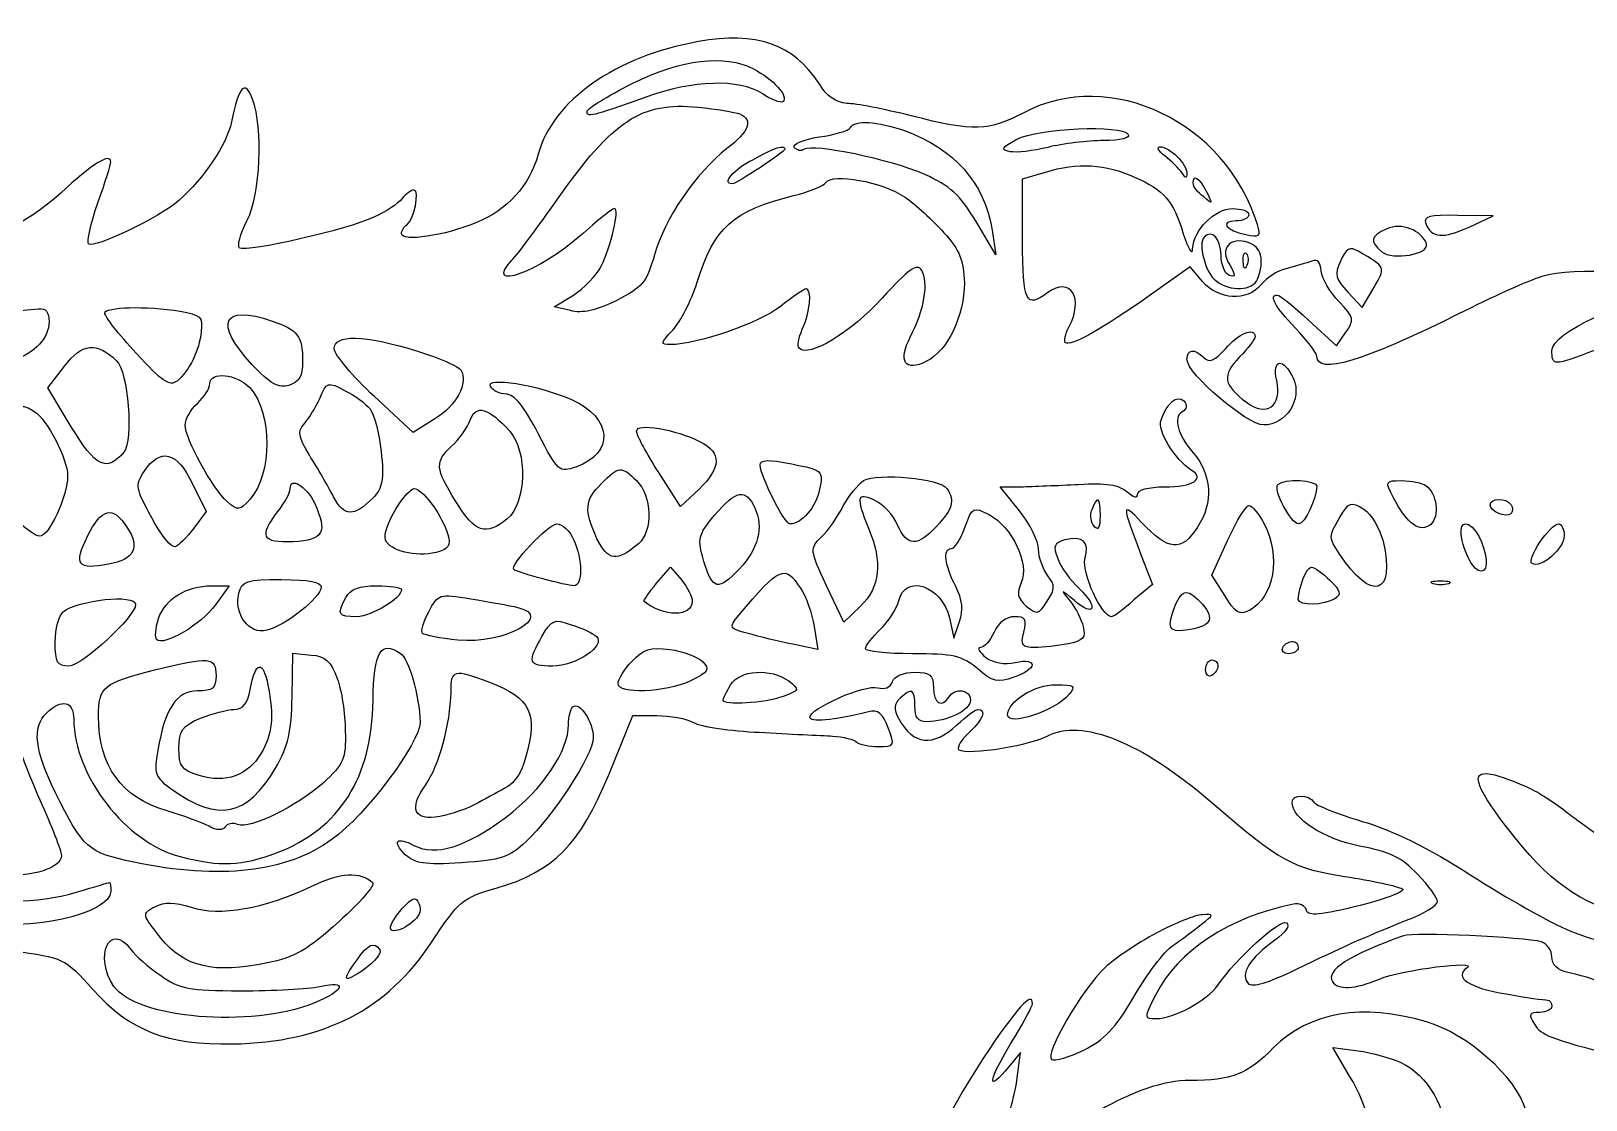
# Model space of a CAD drawing. Extents: x 5 to 315, y 92 to 398.
# Drawn here: x 139.7 to 210.7, y 349.3 to 398.1 of the extents above; entities that cross this region are included whole.
import ezdxf

# ---------------------------------------------------------------- set-up
doc = ezdxf.new("R2010")
doc.units = 0
doc.layers.get('0').update_dxf_attribs({"linetype": 'CONTINUOUS'})

msp = doc.modelspace()

# ---------------------------------------------------------------- linework, layer by layer
at = {"color": 1}
for points in [[(170.18, 397.580556), (170.18, 397.580556)], [(184.968444, 388.521222), (184.968444, 391.315222), (186.012667, 391.625667)], [(193.181111, 386.630333), (192.616667, 387.307667), (190.754, 385.981222)], [(198.035333, 384.852333), (199.305333, 383.695222), (199.728667, 384.316111)], [(166.087778, 364.109), (167.188444, 366.818333), (168.289111, 366.818333)]]:
    msp.add_lwpolyline(points, dxfattribs=at)
at = {"color": 7}
for points in [[(172.691778, 396.338778), (172.691778, 396.338778)], [(172.070889, 394.278556), (172.070889, 394.278556)], [(179.578, 393.516556), (179.578, 393.516556)], [(189.794444, 393.347222), (189.794444, 393.347222)], [(174.131111, 392.669889), (174.131111, 392.669889)], [(192.024, 392.331222), (192.024, 392.331222)], [(179.578, 390.496778), (179.578, 390.496778)], [(193.350444, 390.750778), (193.350444, 390.750778)], [(205.344889, 389.113889), (206.445556, 389.621889), (204.836889, 389.650111)], [(183.585556, 388.972778), (183.754889, 387.843889), (182.851778, 389.367889)], [(201.591333, 389.029222), (201.591333, 389.029222)], [(203.369333, 389.283222), (203.369333, 389.283222)], [(193.265778, 388.662333), (193.265778, 388.662333)], [(199.474667, 387.561667), (199.474667, 387.561667)], [(195.213111, 387.364111), (195.213111, 387.364111)], [(164.338, 385.303889), (163.604222, 385.473222), (164.479111, 386.009444)], [(199.813333, 386.150556), (200.462444, 385.445), (200.998667, 386.348111)], [(146.529778, 385.275667), (146.529778, 385.275667)], [(140.546667, 384.795889), (140.546667, 384.795889)], [(150.734889, 384.824111), (150.734889, 384.824111)], [(195.58, 384.118556), (195.58, 384.118556)], [(157.310667, 383.469444), (157.310667, 383.469444)], [(141.562667, 379.998111), (140.490222, 381.776111), (141.252222, 382.763889)], [(143.622889, 383.017889), (143.622889, 383.017889)], [(149.718889, 381.776111), (149.718889, 381.776111)], [(158.157333, 380.365), (157.169556, 379.744111), (155.391556, 381.381)], [(164.394444, 381.239889), (164.394444, 381.239889)], [(139.869333, 380.703667), (139.869333, 380.703667)], [(155.194, 380.816556), (155.194, 380.816556)], [(192.249778, 380.675444), (192.249778, 380.675444)], [(161.572222, 379.800556), (161.572222, 379.800556)], [(170.264667, 379.320778), (170.264667, 379.320778)], [(167.357778, 377.542778), (167.357778, 377.542778)], [(170.208222, 377.147667), (169.361556, 376.357444), (168.373778, 377.909667)], [(147.094222, 377.401667), (147.715111, 376.131667), (147.150667, 375.369667)], [(147.094222, 377.401667), (147.094222, 377.401667)], [(175.711556, 377.147667), (175.711556, 377.147667)], [(181.525333, 377.175889), (181.525333, 377.175889)], [(184.827333, 376.159889), (183.952444, 377.260556), (184.912, 377.260556)], [(198.402222, 377.288778), (198.402222, 377.288778)], [(203.369333, 377.317), (203.369333, 377.317)], [(152.654, 376.526778), (152.654, 376.526778)], [(158.072667, 376.385667), (158.072667, 376.385667)], [(172.748222, 376.301), (172.748222, 376.301)], [(188.129333, 376.216333), (188.129333, 376.216333)], [(207.264, 376.442111), (207.264, 376.442111)], [(144.102667, 375.426111), (144.102667, 375.426111)], [(196.003333, 375.567222), (196.003333, 375.567222)], [(164.479111, 374.861667), (164.479111, 374.861667)], [(194.197111, 372.293444), (193.604444, 373.224778), (194.338222, 374.833444)], [(201.422, 374.777), (201.422, 374.777)], [(205.655333, 375.228556), (205.655333, 375.228556)], [(209.691111, 375.031), (209.691111, 375.031)], [(190.387111, 374.127889), (190.895111, 372.801444), (190.048444, 372.095889)], [(168.260889, 372.857889), (168.91, 373.591667), (169.418, 372.999)], [(147.969111, 372.745), (148.759333, 372.745), (148.138444, 371.870111), (148.138444, 371.870111)], [(152.964444, 372.688556), (152.964444, 372.688556)], [(156.633333, 372.575667), (156.633333, 372.575667)], [(174.836667, 372.632111), (174.836667, 372.632111)], [(177.574222, 371.813667), (176.812222, 371.079889), (176.022, 372.745)], [(198.994889, 372.999), (198.994889, 372.999)], [(204.413556, 372.829667), (204.413556, 372.829667)], [(144.497778, 371.898333), (144.497778, 371.898333)], [(169.897778, 372.039444), (169.897778, 372.039444)], [(193.181111, 371.898333), (193.181111, 371.898333)], [(161.939111, 371.757222), (161.939111, 371.757222)], [(181.638222, 371.277444), (181.835778, 370.346111), (182.089778, 371.108111)], [(165.523333, 370.430778), (165.523333, 370.430778)], [(175.457556, 370.882333), (175.626889, 369.838111), (174.695556, 370.035667)], [(151.638, 367.665), (151.666222, 369.668778), (152.512889, 369.584111)], [(156.576889, 369.668778), (156.576889, 369.668778)], [(197.555556, 369.922778), (197.555556, 369.922778)], [(170.377556, 369.273667), (170.377556, 369.273667)], [(193.886667, 369.104333), (193.886667, 369.104333)], [(153.698222, 368.511667), (153.698222, 368.511667)], [(160.640889, 368.342333), (160.640889, 368.342333)], [(174.300444, 368.398778), (174.300444, 368.398778)], [(150.537333, 368.201222), (150.537333, 368.201222)], [(187.085111, 367.777889), (187.085111, 367.777889)], [(165.382222, 365.802333), (165.382222, 365.802333)], [(208.138889, 363.488111), (208.138889, 363.488111)], [(155.306889, 359.198333), (155.306889, 359.198333)], [(157.48, 357.928333), (157.48, 357.928333)], [(191.064444, 356.884111), (191.064444, 356.884111)], [(202.353333, 356.771222), (202.353333, 356.771222)], [(144.272, 356.150333), (144.272, 356.150333)], [(155.645556, 356.122111), (155.645556, 356.122111)], [(184.714444, 350.167222), (184.883778, 351.437222), (184.178222, 350.590556)], [(199.898, 350.364778), (199.136, 351.663), (200.293111, 351.521889)], [(183.162222, 351.155), (183.162222, 351.155)], [(202.240444, 350.985667), (202.240444, 350.985667)]]:
    msp.add_lwpolyline(points, dxfattribs=at)
at = {"color": 1}
for points in [[(175.683333, 395.661444), (174.526222, 397.467667), (172.804667, 398.060333), (170.18, 397.580556)], [(170.18, 397.580556), (166.398222, 396.903222), (163.547778, 394.899444), (162.870444, 392.444111)], [(195.692889, 389.226778), (194.253556, 393.911667), (188.976, 396.423444), (185.024889, 394.335)], [(149.831778, 394.955889), (149.493111, 395.859), (149.210889, 395.576778), (148.872222, 393.911667)], [(176.953333, 394.758333), (176.473556, 394.786556), (176.050222, 395.068778), (175.683333, 395.661444)], [(149.577778, 389.396111), (150.198667, 390.637889), (150.339778, 393.601222), (149.831778, 394.955889)], [(179.888444, 394.193889), (178.646667, 394.504333), (177.348444, 394.758333), (176.953333, 394.758333)], [(148.872222, 393.911667), (148.646444, 392.867444), (147.630444, 391.371667), (146.473333, 390.327444)], [(185.024889, 394.335), (183.416222, 393.488333), (182.767111, 393.460111), (179.888444, 394.193889)], [(143.368889, 392.077222), (143.368889, 392.528778), (142.522222, 392.020778), (141.082889, 390.666111)], [(162.870444, 392.444111), (162.447111, 390.976556), (161.487556, 389.904111), (160.02, 389.311444)], [(142.776222, 390.214556), (143.114889, 391.174111), (143.368889, 391.992556), (143.368889, 392.077222)], [(186.012667, 391.625667), (187.480222, 392.077222), (188.778444, 391.992556), (190.076667, 391.399889)], [(190.076667, 391.399889), (191.459556, 390.779), (191.826444, 390.355667), (192.306222, 388.803444)], [(141.082889, 390.666111), (139.530667, 389.255), (137.385778, 388.210778), (136.934222, 388.662333)], [(146.473333, 390.327444), (145.598444, 389.565444), (142.578667, 388.097889), (142.352889, 388.351889)], [(156.661556, 390.412111), (156.464, 390.186333), (155.899556, 389.791222), (155.363333, 389.565444)], [(157.197778, 390.807222), (157.084889, 390.807222), (156.830889, 390.637889), (156.661556, 390.412111)], [(156.887333, 389.226778), (157.197778, 389.424333), (157.48, 390.807222), (157.197778, 390.807222)], [(142.352889, 388.351889), (142.268222, 388.436556), (142.437556, 389.283222), (142.776222, 390.214556)], [(155.363333, 389.565444), (154.206222, 389.001), (149.577778, 387.956778), (149.239111, 388.154333)], [(192.729556, 388.126111), (192.786, 389.001), (193.745556, 389.960556), (194.564, 389.960556)], [(194.564, 389.960556), (194.959111, 389.960556), (195.297778, 389.847667), (195.297778, 389.678333)], [(195.297778, 389.678333), (195.297778, 389.537222), (195.043778, 389.396111), (194.705111, 389.396111)], [(149.239111, 388.154333), (149.126222, 388.239), (149.267333, 388.803444), (149.577778, 389.396111)], [(160.02, 389.311444), (158.637111, 388.718778), (156.633333, 388.436556), (156.633333, 388.803444)], [(156.633333, 388.803444), (156.633333, 388.944556), (156.746222, 389.142111), (156.887333, 389.226778)], [(194.705111, 389.396111), (193.943111, 389.396111), (194.253556, 388.944556), (195.156667, 388.775222)], [(195.156667, 388.775222), (195.777556, 388.634111), (195.862222, 388.690556), (195.692889, 389.226778)], [(186.125556, 386.122333), (185.109556, 385.388556), (184.996667, 385.642556), (184.968444, 388.521222)], [(192.306222, 388.803444), (192.532, 388.097889), (192.729556, 387.815667), (192.729556, 388.126111)], [(198.176444, 387.561667), (197.950667, 387.477), (197.442667, 387.335889), (197.047556, 387.223)], [(198.599778, 387.110111), (198.571556, 387.505222), (198.430444, 387.674556), (198.176444, 387.561667)], [(187.085111, 384.541889), (187.790667, 385.868333), (187.169778, 386.884333), (186.125556, 386.122333)], [(197.047556, 387.223), (196.624222, 387.138333), (196.088, 386.799667), (195.862222, 386.489222)], [(199.418222, 385.699), (198.994889, 386.150556), (198.628, 386.771444), (198.599778, 387.110111)], [(208.675111, 386.856111), (208.082444, 386.686778), (206.332667, 385.896556), (204.836889, 385.134556)], [(215.222667, 386.489222), (214.122, 387.081889), (210.114444, 387.307667), (208.675111, 386.856111)], [(190.754, 385.981222), (188.637333, 384.485444), (187.141556, 383.638778), (186.915778, 383.836333)], [(195.862222, 386.489222), (195.213111, 385.699), (193.914889, 385.783667), (193.181111, 386.630333)], [(197.414444, 384.513667), (196.483111, 385.501444), (196.200889, 386.009444), (196.596, 386.009444)], [(196.596, 386.009444), (196.708889, 386.009444), (197.358, 385.501444), (198.035333, 384.852333)], [(199.728667, 384.316111), (200.123778, 384.880556), (200.095556, 384.993444), (199.418222, 385.699)], [(209.126667, 383.497667), (209.126667, 384.287889), (212.428667, 385.811889), (214.347778, 385.896556)], [(204.836889, 385.134556), (200.518889, 382.989667), (198.402222, 382.340556), (198.402222, 383.215444)], [(186.915778, 383.836333), (186.859333, 383.921), (186.915778, 384.231444), (187.085111, 384.541889)], [(198.402222, 383.215444), (198.402222, 383.356556), (197.950667, 383.949222), (197.414444, 384.513667)], [(211.102222, 383.497667), (209.183111, 382.763889), (209.126667, 382.763889), (209.126667, 383.497667)], [(175.26, 366.733667), (175.26, 367.157), (177.8, 368.257667), (178.364444, 368.088333)], [(178.364444, 368.088333), (178.674889, 368.003667), (178.928889, 368.088333), (179.041778, 368.370556)], [(179.041778, 368.370556), (179.126444, 368.624556), (179.549778, 368.793889), (180.057778, 368.793889)], [(180.057778, 368.793889), (180.763333, 368.793889), (180.904444, 368.681), (180.904444, 368.088333)], [(179.380444, 367.608556), (179.098222, 367.326333), (179.07, 367.128778), (179.324, 366.677222)], [(180.057778, 367.241667), (180.057778, 368.031889), (179.916667, 368.116556), (179.380444, 367.608556)], [(180.904444, 368.088333), (180.904444, 367.382778), (181.299556, 367.157), (181.61, 367.665)], [(181.61, 367.665), (181.892222, 368.116556), (182.597778, 368.003667), (182.597778, 367.523889)], [(168.289111, 366.818333), (168.881778, 366.818333), (169.643778, 366.677222), (169.954222, 366.507889)], [(177.941111, 366.987667), (176.304222, 366.592556), (175.26, 366.507889), (175.26, 366.733667)], [(178.844222, 366.253889), (178.590222, 366.931222), (178.364444, 367.100556), (177.941111, 366.987667)], [(180.594, 366.536111), (180.198889, 366.536111), (180.057778, 366.733667), (180.057778, 367.241667)], [(182.597778, 367.523889), (182.597778, 367.072333), (181.525333, 366.536111), (180.594, 366.536111)], [(181.976889, 366.395), (182.400222, 366.790111), (182.823556, 367.100556), (182.936444, 367.100556)], [(182.936444, 367.100556), (183.331556, 367.100556), (183.162222, 366.620778), (182.597778, 366.112778)], [(169.954222, 366.507889), (170.292889, 366.310333), (171.647556, 366.112778), (172.974, 366.056333)], [(178.392667, 365.407222), (179.126444, 365.407222), (179.154667, 365.435444), (178.844222, 366.253889)], [(179.324, 366.677222), (180.001333, 365.463667), (180.876222, 365.379), (181.976889, 366.395)], [(182.597778, 366.112778), (182.287333, 365.830556), (182.033333, 365.491889), (182.033333, 365.322556)], [(186.097333, 365.887), (187.677778, 366.705444), (190.358889, 365.633), (193.519778, 362.923667)], [(172.974, 366.056333), (174.300444, 365.971667), (175.796222, 365.915222), (176.304222, 365.887)], [(176.304222, 365.887), (176.784, 365.858778), (177.292, 365.717667), (177.404889, 365.604778)], [(177.404889, 365.604778), (177.517778, 365.491889), (177.969333, 365.407222), (178.392667, 365.407222)], [(182.033333, 365.322556), (182.033333, 364.955667), (185.081333, 365.379), (186.097333, 365.887)], [(160.951333, 358.944333), (163.576, 359.706333), (164.761333, 360.919889), (166.087778, 364.109)], [(193.519778, 362.923667), (196.85, 360.073222), (197.245111, 359.875667), (199.672222, 359.480556)], [(197.273333, 362.867222), (197.273333, 363.234111), (198.035333, 363.234111), (198.261111, 362.867222)], [(200.349556, 360.863444), (198.684444, 361.202111), (197.273333, 362.105222), (197.273333, 362.867222)], [(198.261111, 362.867222), (198.345778, 362.726111), (199.333556, 362.331), (200.462444, 361.992333)], [(200.462444, 361.992333), (201.788889, 361.625444), (203.538667, 360.750556), (205.429556, 359.537)], [(203.002444, 359.565222), (202.296889, 360.327222), (201.732444, 360.609444), (200.349556, 360.863444)], [(199.672222, 359.480556), (200.914, 359.283), (202.099333, 359.029), (202.296889, 358.916111)], [(203.905556, 358.323444), (203.905556, 358.492778), (203.510444, 359.057222), (203.002444, 359.565222)], [(205.429556, 359.537), (207.066444, 358.492778), (209.098444, 357.335667), (209.945111, 356.997)], [(158.016222, 356.489), (159.229778, 358.351667), (159.399111, 358.492778), (160.951333, 358.944333)], [(202.296889, 358.916111), (202.494444, 358.831444), (201.647778, 358.464556), (200.377778, 358.154111)], [(202.494444, 357.476778), (203.284667, 357.787222), (203.905556, 358.154111), (203.905556, 358.323444)], [(197.329778, 358.210556), (194.394667, 357.617889), (192.080444, 356.093889), (191.036222, 354.061889)], [(197.922444, 357.928333), (197.866, 358.154111), (197.583778, 358.267), (197.329778, 358.210556)], [(200.377778, 358.154111), (198.543333, 357.702556), (198.035333, 357.646111), (197.922444, 357.928333)], [(193.886667, 354.513444), (194.705111, 355.727), (196.708889, 357.533222), (197.019333, 357.363889)], [(197.019333, 357.363889), (197.188667, 357.222778), (196.991111, 356.940556), (196.483111, 356.573667)], [(197.470889, 355.247222), (199.587556, 356.263222), (200.377778, 356.630111), (202.494444, 357.476778)], [(209.945111, 356.997), (211.807778, 356.206778), (214.742889, 355.896333), (216.295111, 356.319667)], [(148.928667, 351.832333), (153.105556, 351.917), (155.956, 353.384556), (158.016222, 356.489)], [(196.483111, 356.573667), (195.354222, 355.755222), (194.874444, 354.993222), (195.269556, 354.598111)], [(138.853333, 356.093889), (141.252222, 355.755222), (141.252222, 355.755222), (142.550444, 354.315889)], [(195.269556, 354.598111), (195.467111, 354.400556), (196.144444, 354.598111), (197.470889, 355.247222)], [(142.550444, 354.315889), (144.243778, 352.425), (145.937111, 351.775889), (148.928667, 351.832333)], [(191.036222, 354.061889), (190.5, 352.989444), (190.5, 352.989444), (191.064444, 352.989444)], [(191.064444, 352.989444), (191.882889, 352.989444), (193.378667, 353.807889), (193.886667, 354.513444)], [(203.397556, 352.848333), (200.490667, 353.695), (198.063556, 353.299889), (196.426667, 351.663)], [(207.941333, 348.812556), (207.489778, 350.336556), (205.288444, 352.283889), (203.397556, 352.848333)], [(196.426667, 351.663), (195.213111, 350.421222), (194.535778, 350.167222), (192.616667, 350.167222)], [(192.616667, 350.167222), (190.217778, 350.167222), (186.661778, 348.078778), (184.488667, 345.369444)]]:
    msp.add_open_spline(points, degree=3, dxfattribs=at)
at = {"color": 7}
for points in [[(167.160222, 395.661444), (169.418, 396.790333), (171.365333, 397.016111), (172.691778, 396.338778)], [(172.691778, 396.338778), (173.594889, 395.859), (174.300444, 395.097), (174.046444, 394.843)], [(165.1, 394.391444), (165.1, 394.532556), (166.031333, 395.097), (167.160222, 395.661444)], [(173.086889, 395.209889), (172.042667, 395.887222), (169.926, 395.830778), (167.781111, 395.040556)], [(174.046444, 394.843), (173.933556, 394.758333), (173.510222, 394.927667), (173.086889, 395.209889)], [(163.745333, 390.383889), (166.285333, 393.996333), (167.583556, 394.843), (170.151778, 394.589)], [(167.781111, 395.040556), (165.212889, 394.137444), (165.1, 394.109222), (165.1, 394.391444)], [(170.151778, 394.589), (170.998444, 394.504333), (171.845111, 394.363222), (172.070889, 394.278556)], [(172.070889, 394.278556), (172.691778, 394.024556), (172.494222, 393.460111), (171.478222, 392.698111)], [(177.122667, 393.657667), (177.320222, 394.024556), (178.336222, 393.939889), (179.578, 393.516556)], [(184.714444, 393.121444), (185.674, 393.629444), (189.512222, 393.798778), (189.794444, 393.347222)], [(174.554444, 392.754556), (174.469778, 392.895667), (174.977778, 393.121444), (175.683333, 393.234333)], [(175.683333, 393.234333), (176.388889, 393.319), (177.038, 393.516556), (177.122667, 393.657667)], [(179.578, 393.516556), (181.864, 392.698111), (183.218667, 391.145889), (183.585556, 388.972778)], [(184.404, 392.557), (183.952444, 392.641667), (184.008889, 392.754556), (184.714444, 393.121444)], [(189.794444, 393.347222), (189.907333, 393.177889), (189.455778, 393.065), (188.665556, 393.065)], [(171.478222, 392.698111), (170.095333, 391.625667), (168.599556, 389.452556), (168.176222, 387.843889)], [(174.131111, 392.669889), (174.131111, 392.557), (171.929778, 391.089444), (171.732222, 391.089444)], [(172.663556, 392.190111), (173.679556, 392.754556), (174.131111, 392.895667), (174.131111, 392.669889)], [(175.006, 392.669889), (174.864889, 392.557), (174.667333, 392.613444), (174.554444, 392.754556)], [(180.509333, 391.512778), (178.900667, 392.218333), (175.457556, 392.923889), (175.006, 392.669889)], [(186.125556, 392.754556), (185.476444, 392.585222), (184.686222, 392.500556), (184.404, 392.557)], [(188.665556, 393.065), (187.96, 393.065), (186.802889, 392.923889), (186.125556, 392.754556)], [(191.459556, 392.359444), (191.177333, 392.585222), (191.064444, 392.782778), (191.262, 392.782778)], [(191.262, 392.782778), (191.431333, 392.782778), (191.798222, 392.585222), (192.024, 392.331222)], [(192.249778, 391.597444), (192.108667, 391.766778), (191.77, 392.133667), (191.459556, 392.359444)], [(171.732222, 391.089444), (171.224222, 391.089444), (171.760444, 391.738556), (172.663556, 392.190111)], [(192.024, 392.331222), (192.278, 392.105444), (192.475556, 391.738556), (192.475556, 391.569222)], [(174.526222, 390.553222), (175.231778, 390.722556), (175.909111, 391.004778), (175.993778, 391.145889)], [(175.993778, 391.145889), (176.276, 391.597444), (178.590222, 391.174111), (179.578, 390.496778)], [(182.851778, 389.367889), (182.118, 390.581444), (181.666444, 391.004778), (180.509333, 391.512778)], [(192.475556, 391.569222), (192.475556, 391.315222), (192.390889, 391.343444), (192.249778, 391.597444)], [(192.757778, 391.117667), (192.757778, 391.541), (193.011778, 391.399889), (193.350444, 390.750778)], [(193.237556, 390.496778), (192.955333, 390.694333), (192.757778, 390.976556), (192.757778, 391.117667)], [(161.656889, 387.589889), (161.939111, 387.872111), (162.870444, 389.142111), (163.745333, 390.383889)], [(170.123556, 386.602111), (170.913778, 389.113889), (171.732222, 389.847667), (174.526222, 390.553222)], [(179.578, 390.496778), (180.086, 390.158111), (180.876222, 389.424333), (181.384222, 388.859889)], [(193.350444, 390.750778), (193.660889, 390.158111), (193.660889, 390.129889), (193.237556, 390.496778)], [(166.341778, 389.960556), (166.257111, 389.960556), (165.551556, 389.396111), (164.789556, 388.718778)], [(165.749111, 387.335889), (166.200667, 388.239), (166.595778, 389.960556), (166.341778, 389.960556)], [(204.836889, 389.650111), (203.538667, 389.678333), (203.256444, 389.593667), (203.369333, 389.283222)], [(181.384222, 388.859889), (182.118, 388.041444), (182.287333, 387.589889), (182.315556, 386.573889)], [(194.027778, 387.843889), (193.999556, 388.605889), (193.632667, 389.029222), (193.265778, 388.662333)], [(201.591333, 389.029222), (200.829333, 388.690556), (200.801111, 388.464778), (201.365556, 387.985)], [(203.397556, 388.351889), (203.2, 388.972778), (202.240444, 389.339667), (201.591333, 389.029222)], [(203.369333, 389.283222), (203.623333, 388.605889), (204.159556, 388.577667), (205.344889, 389.113889)], [(164.789556, 388.718778), (162.955111, 387.081889), (160.330444, 386.122333), (161.656889, 387.589889)], [(193.265778, 388.662333), (192.955333, 388.380111), (193.322222, 386.997222), (193.802, 386.658556)], [(195.269556, 388.408333), (194.422889, 388.690556), (193.943111, 388.126111), (194.422889, 387.392333)], [(195.692889, 386.743222), (196.031556, 387.589889), (195.862222, 388.239), (195.269556, 388.408333)], [(200.293111, 388.013222), (199.898, 388.239), (199.756889, 388.154333), (199.474667, 387.561667)], [(201.365556, 387.985), (201.845333, 387.589889), (203.566889, 387.872111), (203.397556, 388.351889)], [(168.176222, 387.843889), (167.809333, 386.573889), (167.64, 386.376333), (166.426444, 385.755444)], [(180.368222, 387.138333), (180.142444, 387.477), (179.803778, 387.223), (178.562, 385.868333)], [(194.394667, 386.912556), (194.197111, 386.997222), (194.027778, 387.420556), (194.027778, 387.843889)], [(194.422889, 387.392333), (194.705111, 386.884333), (194.705111, 386.827889), (194.394667, 386.912556)], [(195.043778, 387.533444), (195.015556, 387.843889), (195.100222, 388.013222), (195.184889, 387.900333)], [(195.213111, 387.364111), (195.128444, 387.138333), (195.043778, 387.223), (195.043778, 387.533444)], [(195.184889, 387.900333), (195.269556, 387.815667), (195.297778, 387.561667), (195.213111, 387.364111)], [(199.474667, 387.561667), (199.192444, 386.940778), (199.248889, 386.743222), (199.813333, 386.150556)], [(200.998667, 386.348111), (201.563111, 387.279444), (201.563111, 387.279444), (200.293111, 388.013222)], [(164.479111, 386.009444), (164.958889, 386.319889), (165.523333, 386.912556), (165.749111, 387.335889)], [(179.860222, 384.118556), (180.481111, 385.303889), (180.706889, 386.602111), (180.368222, 387.138333)], [(193.802, 386.658556), (194.451111, 386.150556), (195.495333, 386.207), (195.692889, 386.743222)], [(169.022889, 384.429), (169.361556, 384.795889), (169.869556, 385.783667), (170.123556, 386.602111)], [(175.090667, 386.291667), (175.006, 386.291667), (174.469778, 385.924778), (173.905333, 385.473222)], [(174.921333, 384.457222), (175.288222, 385.219222), (175.372889, 386.291667), (175.090667, 386.291667)], [(182.315556, 386.573889), (182.315556, 385.078111), (181.553556, 383.469444), (180.594, 382.989667)], [(137.893778, 383.582333), (136.990667, 384.993444), (137.131778, 385.106333), (140.066889, 385.388556)], [(140.066889, 385.388556), (140.405556, 385.416778), (140.546667, 385.247444), (140.546667, 384.795889)], [(143.086667, 385.191), (143.086667, 385.473222), (144.977556, 385.529667), (146.529778, 385.275667)], [(146.529778, 385.275667), (147.461111, 385.106333), (147.574, 385.021667), (147.489333, 384.344333)], [(149.803556, 382.848556), (148.053778, 384.739444), (148.448889, 385.614333), (150.734889, 384.824111)], [(166.426444, 385.755444), (165.523333, 385.303889), (164.874222, 385.162778), (164.338, 385.303889)], [(173.905333, 385.473222), (172.945778, 384.739444), (170.123556, 383.751667), (168.91, 383.751667)], [(178.562, 385.868333), (177.150889, 384.316111), (175.203556, 383.130778), (174.780222, 383.582333)], [(140.546667, 384.795889), (140.546667, 384.062111), (139.897556, 383.356556), (138.966222, 383.074333)], [(144.526, 383.356556), (143.735778, 384.203222), (143.086667, 385.049889), (143.086667, 385.191)], [(150.734889, 384.824111), (151.892, 384.429), (152.117778, 384.146778), (152.117778, 382.989667)], [(194.225333, 383.554111), (194.818, 384.259667), (195.58, 384.570111), (195.58, 384.118556)], [(141.252222, 382.763889), (142.042444, 383.836333), (142.719778, 383.892778), (143.622889, 383.017889)], [(147.489333, 384.344333), (147.404667, 383.469444), (146.953111, 382.566333), (146.388667, 382.086556)], [(153.557111, 383.554111), (153.528889, 384.231444), (154.94, 384.203222), (157.310667, 383.469444)], [(168.91, 383.751667), (168.430222, 383.751667), (168.430222, 383.808111), (169.022889, 384.429)], [(174.780222, 383.582333), (174.667333, 383.667), (174.752, 384.062111), (174.921333, 384.457222)], [(180.594, 382.989667), (179.606222, 382.481667), (179.267556, 382.989667), (179.860222, 384.118556)], [(195.58, 384.118556), (195.58, 384.005667), (195.269556, 383.582333), (194.874444, 383.187222)], [(146.388667, 382.086556), (146.05, 381.832556), (145.711333, 382.058333), (144.526, 383.356556)], [(155.391556, 381.381), (154.403778, 382.312333), (153.585333, 383.271889), (153.557111, 383.554111)], [(157.310667, 383.469444), (158.326667, 383.159), (159.229778, 382.763889), (159.342667, 382.594556)], [(192.475556, 383.074333), (192.475556, 383.554111), (192.814222, 383.582333), (193.237556, 383.159)], [(193.237556, 383.159), (193.491556, 382.905), (193.745556, 383.017889), (194.225333, 383.554111)], [(194.874444, 383.187222), (194.056, 382.340556), (194.140667, 381.889), (195.184889, 381.127)], [(196.567778, 382.114778), (196.342, 383.102556), (196.878222, 383.187222), (197.329778, 382.199444)], [(143.622889, 383.017889), (144.159111, 382.538111), (144.413111, 379.377222), (143.961556, 378.841)], [(147.884444, 381.973667), (147.884444, 382.538111), (149.126222, 382.425222), (149.718889, 381.776111)], [(151.496889, 381.889), (151.017111, 381.747889), (150.650222, 381.945444), (149.803556, 382.848556)], [(152.117778, 382.989667), (152.117778, 382.312333), (151.976667, 382.058333), (151.496889, 381.889)], [(159.342667, 382.594556), (159.681333, 382.001889), (159.145111, 380.957667), (158.157333, 380.365)], [(195.975111, 380.082778), (195.213111, 380.082778), (192.475556, 382.425222), (192.475556, 383.074333)], [(147.32, 381.070556), (147.630444, 381.352778), (147.884444, 381.747889), (147.884444, 381.973667)], [(149.718889, 381.776111), (150.734889, 380.647222), (150.734889, 377.825), (149.718889, 376.696111)], [(152.908, 381.296333), (153.218444, 382.058333), (153.274889, 382.058333), (154.036889, 381.663222)], [(160.697333, 381.832556), (160.415111, 382.312333), (162.870444, 381.917222), (164.394444, 381.239889)], [(161.402889, 381.493889), (161.120667, 381.493889), (160.810222, 381.635), (160.697333, 381.832556)], [(195.184889, 381.127), (196.116222, 380.421444), (196.821778, 380.929444), (196.567778, 382.114778)], [(197.329778, 382.199444), (197.753111, 381.268111), (196.991111, 380.082778), (195.975111, 380.082778)], [(146.755556, 380.082778), (146.755556, 380.336778), (147.009556, 380.788333), (147.32, 381.070556)], [(152.174222, 380.111), (152.371778, 380.336778), (152.710444, 380.873), (152.908, 381.296333)], [(154.036889, 381.663222), (154.488444, 381.437444), (154.996444, 381.070556), (155.194, 380.816556)], [(159.766, 380.308556), (160.048222, 381.042333), (160.584444, 380.873), (161.572222, 379.800556)], [(162.870444, 379.687667), (162.249556, 380.901222), (161.769778, 381.493889), (161.402889, 381.493889)], [(164.394444, 381.239889), (166.257111, 380.421444), (166.37, 378.784556), (164.592, 378.163667)], [(191.290222, 380.308556), (191.572444, 381.098778), (192.024, 381.465667), (192.334444, 381.183444)], [(192.334444, 381.183444), (192.503778, 380.985889), (192.475556, 380.816556), (192.249778, 380.675444)], [(139.361333, 380.929444), (139.474222, 380.929444), (139.7, 380.816556), (139.869333, 380.703667)], [(139.869333, 380.703667), (140.462, 380.336778), (141.393333, 378.530556), (141.393333, 377.768556)], [(155.194, 380.816556), (155.391556, 380.590778), (155.617333, 379.715889), (155.702, 378.869222)], [(158.919333, 379.123222), (159.258, 379.405444), (159.624889, 379.941667), (159.766, 380.308556)], [(192.673111, 378.022556), (191.939333, 378.502333), (191.092667, 379.828778), (191.290222, 380.308556)], [(192.249778, 380.675444), (191.826444, 380.421444), (192.052222, 379.631222), (192.757778, 378.812778)], [(143.961556, 378.841), (143.171333, 377.909667), (142.663333, 378.163667), (141.562667, 379.998111)], [(148.674667, 376.583222), (147.997333, 377.204111), (146.755556, 379.461889), (146.755556, 380.082778)], [(152.428222, 378.699889), (151.920222, 379.546556), (151.892, 379.800556), (152.174222, 380.111)], [(161.572222, 379.800556), (162.390667, 378.869222), (162.334222, 376.526778), (161.459333, 375.793)], [(164.592, 378.163667), (163.83, 377.909667), (163.773556, 377.937889), (162.870444, 379.687667)], [(167.357778, 379.800556), (167.357778, 380.195667), (169.135778, 379.885222), (170.264667, 379.320778)], [(168.373778, 377.909667), (167.809333, 378.784556), (167.357778, 379.631222), (167.357778, 379.800556)], [(144.892889, 377.966111), (145.626667, 379.066778), (146.388667, 378.869222), (147.094222, 377.401667)], [(159.116889, 376.583222), (158.157333, 378.107222), (158.157333, 378.417667), (158.919333, 379.123222)], [(170.264667, 379.320778), (171.252444, 378.812778), (171.224222, 378.135444), (170.208222, 377.147667)], [(153.528889, 376.809), (153.274889, 377.288778), (152.795111, 378.135444), (152.428222, 378.699889)], [(155.702, 378.869222), (155.843111, 377.599222), (155.758444, 377.204111), (155.335111, 376.752556)], [(165.749111, 377.401667), (166.539333, 378.220111), (166.680444, 378.220111), (167.357778, 377.542778)], [(173.002222, 378.248333), (173.002222, 378.502333), (173.369111, 378.530556), (174.441556, 378.304778)], [(174.356889, 375.567222), (174.102889, 375.567222), (173.002222, 377.768556), (173.002222, 378.248333)], [(174.441556, 378.304778), (175.852667, 378.022556), (175.880889, 377.994333), (175.711556, 377.147667)], [(192.757778, 378.812778), (193.604444, 377.853222), (193.689111, 376.526778), (192.955333, 375.426111)], [(141.393333, 377.768556), (141.393333, 376.809), (140.546667, 375.002778), (140.123333, 375.002778)], [(145.231556, 375.849444), (144.497778, 377.204111), (144.469556, 377.317), (144.892889, 377.966111)], [(151.553333, 377.175889), (151.553333, 377.740333), (152.287111, 377.288778), (152.654, 376.526778)], [(167.357778, 377.542778), (168.063333, 376.837222), (168.119778, 375.256778), (167.442444, 374.664111)], [(176.784, 376.385667), (177.038, 376.837222), (177.461333, 377.373444), (177.715333, 377.542778)], [(177.715333, 377.542778), (178.364444, 377.909667), (181.214889, 377.655667), (181.525333, 377.175889)], [(187.536667, 377.373444), (188.778444, 377.458111), (189.371111, 377.345222), (189.738, 377.034778)], [(191.459556, 377.260556), (192.757778, 377.260556), (193.322222, 377.627444), (192.673111, 378.022556)], [(196.624222, 377.373444), (196.906444, 377.655667), (198.402222, 377.571), (198.402222, 377.288778)], [(201.901778, 376.752556), (201.506667, 377.514556), (201.506667, 377.542778), (202.268667, 377.542778)], [(202.268667, 377.542778), (202.720222, 377.542778), (203.2, 377.429889), (203.369333, 377.317)], [(140.123333, 375.002778), (139.7, 375.002778), (138.063111, 376.611444), (137.865556, 377.232333)], [(150.988889, 376.131667), (151.299333, 376.526778), (151.553333, 376.978333), (151.553333, 377.175889)], [(155.335111, 376.752556), (154.460222, 375.877667), (154.008667, 375.877667), (153.528889, 376.809)], [(155.899556, 374.833444), (155.702, 375.313222), (156.887333, 377.317), (157.282444, 377.175889)], [(157.282444, 377.175889), (157.451778, 377.119444), (157.818667, 376.780778), (158.072667, 376.385667)], [(165.551556, 374.889889), (164.958889, 376.188111), (164.987111, 376.667889), (165.749111, 377.401667)], [(170.913778, 375.962333), (171.901556, 377.119444), (172.353111, 377.204111), (172.748222, 376.301)], [(175.711556, 377.147667), (175.542222, 376.329222), (174.893111, 375.567222), (174.356889, 375.567222)], [(178.223333, 376.639667), (177.404889, 377.034778), (177.348444, 376.809), (177.941111, 375.369667)], [(181.525333, 377.175889), (181.892222, 376.611444), (181.779333, 376.244556), (181.045556, 375.454333)], [(184.912, 377.260556), (185.42, 377.288778), (186.605333, 377.317), (187.536667, 377.373444)], [(188.524444, 375.934111), (188.524444, 376.809), (188.383333, 376.893667), (188.129333, 376.216333)], [(189.738, 377.034778), (190.048444, 376.780778), (190.217778, 376.724333), (190.217778, 376.921889)], [(190.217778, 376.921889), (190.217778, 377.119444), (190.697556, 377.260556), (191.459556, 377.260556)], [(197.583778, 375.567222), (197.216889, 375.567222), (196.398444, 377.119444), (196.624222, 377.373444)], [(198.402222, 377.288778), (198.402222, 376.724333), (197.837778, 375.567222), (197.583778, 375.567222)], [(203.595111, 375.539), (203.115333, 375.143889), (202.522667, 375.567222), (201.901778, 376.752556)], [(203.369333, 377.317), (203.877333, 376.978333), (204.018444, 375.905889), (203.595111, 375.539)], [(206.304444, 376.442111), (206.304444, 376.752556), (207.066444, 376.780778), (207.264, 376.442111)], [(142.296444, 375.002778), (142.945556, 376.301), (143.453556, 376.413889), (144.102667, 375.426111)], [(149.718889, 376.696111), (149.239111, 376.159889), (149.182667, 376.159889), (148.674667, 376.583222)], [(151.694444, 374.748778), (150.255111, 374.692333), (150.114, 375.002778), (150.988889, 376.131667)], [(152.654, 376.526778), (153.274889, 375.172111), (153.077333, 374.833444), (151.694444, 374.748778)], [(158.072667, 376.385667), (158.354889, 376.018778), (158.637111, 375.426111), (158.75, 375.087444)], [(161.459333, 375.793), (160.471556, 375.002778), (159.963556, 375.172111), (159.116889, 376.583222)], [(172.748222, 376.301), (173.171556, 375.397889), (172.917556, 374.438333), (172.042667, 373.507)], [(175.796222, 374.974556), (176.106667, 375.285), (176.558222, 375.905889), (176.784, 376.385667)], [(179.267556, 375.510778), (179.07, 375.962333), (178.618444, 376.470333), (178.223333, 376.639667)], [(182.343778, 375.397889), (182.682444, 376.357444), (182.710667, 376.357444), (183.444444, 375.990556)], [(185.702222, 374.410111), (185.702222, 374.777), (185.307111, 375.567222), (184.827333, 376.159889)], [(188.129333, 376.216333), (188.016444, 375.962333), (188.072889, 375.623667), (188.242222, 375.454333)], [(190.387111, 375.651889), (189.484, 376.611444), (189.484, 376.498556), (190.387111, 374.127889)], [(194.338222, 374.833444), (194.733333, 375.708333), (195.184889, 376.413889), (195.297778, 376.413889)], [(195.297778, 376.413889), (195.438889, 376.413889), (195.749333, 376.047), (196.003333, 375.567222)], [(199.418222, 375.821222), (199.869778, 376.583222), (199.954444, 376.611444), (200.547111, 376.244556)], [(200.547111, 376.244556), (200.885778, 376.018778), (201.280889, 375.341444), (201.422, 374.777)], [(207.264, 376.047), (207.038222, 375.821222), (206.304444, 376.131667), (206.304444, 376.442111)], [(207.264, 376.442111), (207.348667, 376.329222), (207.348667, 376.131667), (207.264, 376.047)], [(144.102667, 375.426111), (144.723556, 374.494778), (144.441333, 373.930333), (143.256, 373.732778)], [(146.304, 374.523), (146.134667, 374.466556), (145.654889, 375.059222), (145.231556, 375.849444)], [(147.150667, 375.369667), (146.840222, 374.946333), (146.445111, 374.579444), (146.304, 374.523)], [(161.769778, 373.478778), (161.515778, 373.648111), (163.322, 375.567222), (163.717111, 375.567222)], [(163.717111, 375.567222), (163.971111, 375.567222), (164.309778, 375.256778), (164.479111, 374.861667)], [(170.434, 373.845667), (170.123556, 374.918111), (170.151778, 375.031), (170.913778, 375.962333)], [(177.941111, 375.369667), (178.590222, 373.817444), (178.477333, 372.688556), (177.574222, 371.813667)], [(181.045556, 375.454333), (180.170667, 374.523), (179.719111, 374.523), (179.267556, 375.510778)], [(181.722889, 374.438333), (181.864, 374.438333), (182.146222, 374.861667), (182.343778, 375.397889)], [(183.444444, 375.990556), (184.488667, 375.454333), (185.307111, 373.732778), (184.912, 372.886111)], [(188.242222, 375.454333), (188.439778, 375.256778), (188.524444, 375.397889), (188.524444, 375.934111)], [(192.955333, 375.426111), (192.221556, 374.269), (191.628889, 374.325444), (190.387111, 375.651889)], [(196.003333, 375.567222), (196.765333, 374.071444), (196.454889, 372.237), (195.326, 371.616111)], [(199.418222, 374.212556), (198.938444, 374.946333), (198.938444, 375.002778), (199.418222, 375.821222)], [(205.034444, 374.805222), (204.836889, 375.595444), (205.175556, 375.849444), (205.655333, 375.228556)], [(208.223556, 373.761), (207.941333, 373.930333), (209.042, 375.567222), (209.437111, 375.567222)], [(209.437111, 375.567222), (209.578222, 375.567222), (209.691111, 375.313222), (209.691111, 375.031)], [(143.256, 373.732778), (141.844889, 373.450556), (141.675556, 373.704556), (142.296444, 375.002778)], [(158.213778, 374.269), (157.282444, 374.043222), (156.097111, 374.325444), (155.899556, 374.833444)], [(158.75, 375.087444), (158.891111, 374.579444), (158.778222, 374.410111), (158.213778, 374.269)], [(164.479111, 374.861667), (164.902444, 373.930333), (164.902444, 372.745), (164.507333, 372.745)], [(167.442444, 374.664111), (166.454667, 373.817444), (166.059556, 373.873889), (165.551556, 374.889889)], [(176.022, 372.745), (175.26, 374.410111), (175.26, 374.438333), (175.796222, 374.974556)], [(186.887556, 374.833444), (186.407778, 374.692333), (186.351333, 374.551222), (186.577111, 373.986778)], [(187.818889, 373.958556), (188.044667, 374.777), (187.734222, 375.031), (186.887556, 374.833444)], [(201.422, 374.777), (202.014667, 372.293444), (200.885778, 371.983), (199.418222, 374.212556)], [(206.022222, 373.450556), (205.711778, 373.253), (205.260222, 373.873889), (205.034444, 374.805222)], [(205.655333, 375.228556), (206.050444, 374.692333), (206.276222, 373.619889), (206.022222, 373.450556)], [(209.691111, 375.031), (209.691111, 374.438333), (208.618667, 373.507), (208.223556, 373.761)], [(181.920444, 372.716778), (181.412444, 373.676333), (181.327778, 374.438333), (181.722889, 374.438333)], [(186.125556, 373.196556), (185.899778, 373.507), (185.702222, 374.043222), (185.702222, 374.410111)], [(186.577111, 373.986778), (186.718222, 373.591667), (187.169778, 372.970778), (187.564889, 372.603889)], [(189.032444, 371.333889), (188.580889, 371.333889), (187.677778, 373.309444), (187.818889, 373.958556)], [(164.507333, 372.745), (164.168667, 372.745), (161.939111, 373.337667), (161.769778, 373.478778)], [(172.042667, 373.507), (171.083111, 372.491), (170.829111, 372.547444), (170.434, 373.845667)], [(172.042667, 371.418556), (173.877111, 373.619889), (174.131111, 373.732778), (174.836667, 372.632111)], [(179.324, 372.067667), (179.634444, 373.309444), (181.299556, 372.745), (181.638222, 371.277444)], [(197.555556, 372.124111), (197.583778, 372.688556), (197.922444, 373.591667), (198.148222, 373.591667)], [(198.148222, 373.591667), (198.289333, 373.591667), (198.684444, 373.309444), (198.994889, 372.999)], [(145.542, 371.249222), (145.852444, 372.152333), (146.812, 372.745), (147.969111, 372.745)], [(149.210889, 372.406333), (149.352, 372.970778), (149.549556, 373.027222), (151.158222, 373.027222)], [(152.964444, 372.688556), (152.964444, 372.208778), (151.327556, 370.910556), (150.480889, 370.713)], [(151.158222, 373.027222), (152.428222, 373.027222), (152.964444, 372.914333), (152.964444, 372.688556)], [(154.093333, 372.208778), (154.319111, 372.603889), (154.686, 372.745), (155.504444, 372.745)], [(156.633333, 372.575667), (156.633333, 372.152333), (155.278667, 371.362111), (154.601333, 371.333889)], [(155.504444, 372.745), (156.125333, 372.745), (156.633333, 372.660333), (156.633333, 372.575667)], [(167.696444, 372.039444), (167.668222, 372.067667), (167.922222, 372.434556), (168.260889, 372.857889)], [(169.418, 372.999), (169.672, 372.660333), (169.897778, 372.237), (169.897778, 372.039444)], [(174.836667, 372.632111), (175.090667, 372.265222), (175.372889, 371.475), (175.457556, 370.882333)], [(182.089778, 371.108111), (182.287333, 371.644333), (182.230889, 372.095889), (181.920444, 372.716778)], [(184.912, 372.886111), (184.686222, 372.406333), (184.742667, 372.180556), (185.137778, 371.813667)], [(186.097333, 372.039444), (186.464222, 372.603889), (186.464222, 372.745), (186.125556, 373.196556)], [(187.339111, 372.067667), (186.69, 372.603889), (186.69, 372.603889), (187.141556, 372.039444)], [(187.564889, 372.603889), (188.468, 371.757222), (188.242222, 371.277444), (187.339111, 372.067667)], [(191.939333, 371.841889), (192.249778, 372.603889), (192.532, 372.632111), (193.181111, 371.898333)], [(198.994889, 372.999), (199.474667, 372.519222), (199.531111, 372.349889), (199.220667, 372.152333)], [(203.708, 372.829667), (203.510444, 372.914333), (203.651556, 372.970778), (204.046667, 372.970778)], [(204.413556, 372.829667), (204.216, 372.773222), (203.877333, 372.773222), (203.708, 372.829667)], [(204.046667, 372.970778), (204.441778, 372.970778), (204.582889, 372.914333), (204.413556, 372.829667)], [(141.195778, 371.559667), (141.844889, 372.095889), (144.497778, 372.378111), (144.497778, 371.898333)], [(144.497778, 371.898333), (144.497778, 371.333889), (142.042444, 369.076111), (141.449778, 369.076111)], [(148.138444, 371.870111), (147.517556, 370.995222), (145.767778, 369.951), (145.457333, 370.289667)], [(150.480889, 370.713), (149.690667, 370.487222), (148.956889, 371.475), (149.210889, 372.406333)], [(154.601333, 371.333889), (153.726444, 371.333889), (153.67, 371.418556), (154.093333, 372.208778)], [(157.875111, 371.559667), (158.298444, 372.378111), (158.326667, 372.378111), (159.794222, 372.152333)], [(159.794222, 372.152333), (160.612667, 372.011222), (161.572222, 371.841889), (161.939111, 371.757222)], [(169.897778, 372.039444), (169.897778, 371.305667), (168.571333, 371.305667), (167.696444, 372.039444)], [(178.477333, 370.741222), (178.844222, 371.108111), (179.239333, 371.700778), (179.324, 372.067667)], [(185.137778, 371.813667), (185.617556, 371.418556), (185.702222, 371.418556), (186.097333, 372.039444)], [(187.141556, 372.039444), (187.395556, 371.729), (187.677778, 371.192778), (187.734222, 370.882333)], [(190.048444, 372.095889), (189.596889, 371.672556), (189.145333, 371.333889), (189.032444, 371.333889)], [(192.419111, 370.713), (191.628889, 370.628333), (191.544222, 370.797667), (191.939333, 371.841889)], [(193.181111, 371.898333), (193.773778, 371.221), (193.548, 370.854111), (192.419111, 370.713)], [(195.326, 371.616111), (194.874444, 371.390333), (194.676889, 371.503222), (194.197111, 372.293444)], [(199.220667, 372.152333), (198.740889, 371.841889), (197.555556, 371.813667), (197.555556, 372.124111)], [(140.828889, 370.176778), (140.828889, 370.769444), (140.998222, 371.390333), (141.195778, 371.559667)], [(145.457333, 370.289667), (145.372667, 370.374333), (145.400889, 370.797667), (145.542, 371.249222)], [(157.592889, 370.571889), (157.508222, 370.656556), (157.621111, 371.079889), (157.875111, 371.559667)], [(161.939111, 371.757222), (163.632444, 371.333889), (161.318222, 370.063889), (159.201556, 370.261444)], [(163.039778, 370.430778), (163.491333, 371.192778), (163.576, 371.249222), (164.366222, 370.967)], [(172.635333, 370.515444), (171.534667, 370.797667), (171.534667, 370.797667), (172.042667, 371.418556)], [(184.601556, 371.333889), (184.234667, 371.333889), (183.867778, 371.051667), (183.670222, 370.628333)], [(185.024889, 370.628333), (185.166, 371.221), (185.109556, 371.333889), (184.601556, 371.333889)], [(159.201556, 370.261444), (158.411333, 370.346111), (157.677556, 370.487222), (157.592889, 370.571889)], [(163.519556, 369.076111), (162.418889, 369.076111), (162.362444, 369.245444), (163.039778, 370.430778)], [(165.523333, 370.430778), (165.974889, 370.007444), (164.592, 369.076111), (163.519556, 369.076111)], [(164.366222, 370.967), (164.846, 370.825889), (165.382222, 370.571889), (165.523333, 370.430778)], [(174.695556, 370.035667), (174.159333, 370.120333), (173.256222, 370.346111), (172.635333, 370.515444)], [(177.8, 369.866333), (177.8, 370.007444), (178.110444, 370.402556), (178.477333, 370.741222)], [(183.670222, 370.628333), (183.500889, 370.233222), (183.218667, 369.922778), (183.049333, 369.922778)], [(185.532889, 369.922778), (184.940222, 369.922778), (184.883778, 370.035667), (185.024889, 370.628333)], [(187.734222, 370.882333), (187.875333, 370.374333), (187.734222, 370.233222), (187.056889, 370.092111)], [(141.449778, 369.076111), (140.913556, 369.076111), (140.828889, 369.245444), (140.828889, 370.176778)], [(155.335111, 367.523889), (155.363333, 369.725222), (155.673778, 370.261444), (156.576889, 369.668778)], [(156.576889, 369.668778), (156.972, 369.414778), (157.451778, 367.721444), (157.48, 366.507889)], [(167.160222, 369.301889), (167.668222, 369.866333), (167.978667, 369.951), (168.881778, 369.838111)], [(168.881778, 369.838111), (169.474444, 369.753444), (170.151778, 369.499444), (170.377556, 369.273667)], [(179.944889, 369.640556), (178.759556, 369.640556), (177.8, 369.753444), (177.8, 369.866333)], [(183.049333, 369.922778), (182.88, 369.922778), (182.992889, 369.725222), (183.303333, 369.471222)], [(187.056889, 370.092111), (186.577111, 370.007444), (185.899778, 369.922778), (185.532889, 369.922778)], [(197.104, 369.640556), (196.878222, 369.640556), (196.765333, 369.781667), (196.85, 369.922778)], [(196.85, 369.922778), (196.934667, 370.092111), (197.132222, 370.205), (197.301556, 370.205)], [(197.555556, 369.922778), (197.555556, 369.781667), (197.358, 369.640556), (197.104, 369.640556)], [(197.301556, 370.205), (197.442667, 370.205), (197.555556, 370.092111), (197.555556, 369.922778)], [(145.372667, 368.906778), (147.884444, 369.527667), (148.166667, 369.499444), (148.166667, 368.652778)], [(149.747111, 368.088333), (149.972889, 369.301889), (150.311556, 369.358333), (150.537333, 368.201222)], [(152.512889, 369.584111), (153.162, 369.527667), (153.416, 369.301889), (153.698222, 368.511667)], [(158.891111, 367.890778), (158.891111, 368.935), (159.004, 368.963222), (160.640889, 368.342333)], [(166.511111, 368.285889), (166.511111, 368.455222), (166.793333, 368.935), (167.160222, 369.301889)], [(170.377556, 369.273667), (170.716222, 368.935), (170.659778, 368.822111), (169.813111, 368.398778)], [(171.647556, 368.229444), (172.070889, 368.906778), (173.482, 368.991444), (174.300444, 368.398778)], [(182.908222, 368.963222), (182.202667, 369.555889), (181.807556, 369.640556), (179.944889, 369.640556)], [(184.573333, 368.568111), (183.839556, 368.314111), (183.613778, 368.342333), (182.908222, 368.963222)], [(183.303333, 369.471222), (183.642, 369.217222), (184.15, 369.132556), (184.629778, 369.245444)], [(184.629778, 369.245444), (185.702222, 369.471222), (185.645778, 368.935), (184.573333, 368.568111)], [(193.322222, 368.906778), (193.322222, 369.160778), (193.463333, 369.358333), (193.604444, 369.358333)], [(193.604444, 369.358333), (193.773778, 369.358333), (193.886667, 369.245444), (193.886667, 369.104333)], [(193.886667, 369.104333), (193.886667, 368.935), (193.773778, 368.737444), (193.604444, 368.652778)], [(142.804444, 366.790111), (142.804444, 368.144778), (143.030222, 368.314111), (145.372667, 368.906778)], [(148.166667, 368.652778), (148.166667, 368.060111), (148.025556, 367.947222), (147.32, 367.947222)], [(153.698222, 368.511667), (153.895778, 367.975444), (154.065111, 366.903), (154.065111, 366.112778)], [(160.640889, 368.342333), (162.56, 367.608556), (162.870444, 366.931222), (162.277778, 364.842778)], [(169.813111, 368.398778), (168.656, 367.862556), (166.511111, 367.777889), (166.511111, 368.285889)], [(174.300444, 368.398778), (174.808444, 368.003667), (174.808444, 367.975444), (174.046444, 367.693222)], [(193.604444, 368.652778), (193.463333, 368.568111), (193.322222, 368.681), (193.322222, 368.906778)], [(140.433778, 366.931222), (141.111111, 367.608556), (141.675556, 367.495667), (141.675556, 366.649)], [(147.32, 367.947222), (146.360444, 367.947222), (145.824222, 367.128778), (145.513778, 365.237889)], [(148.985111, 367.100556), (149.408444, 367.100556), (149.606, 367.354556), (149.747111, 368.088333)], [(150.537333, 368.201222), (150.819556, 366.761889), (150.734889, 365.971667), (150.226889, 365.096778)], [(150.876, 364.419444), (151.468667, 365.435444), (151.609778, 366.084556), (151.638, 367.665)], [(157.734, 363.657444), (158.354889, 364.560556), (158.862889, 366.423222), (158.891111, 367.890778)], [(171.308889, 367.523889), (171.308889, 367.608556), (171.478222, 367.919), (171.647556, 368.229444)], [(174.046444, 367.693222), (173.228, 367.382778), (171.308889, 367.269889), (171.308889, 367.523889)], [(184.291111, 366.846556), (184.291111, 367.467444), (185.504667, 368.229444), (186.492444, 368.229444)], [(187.085111, 367.777889), (186.492444, 367.044111), (184.291111, 366.310333), (184.291111, 366.846556)], [(186.492444, 368.229444), (187.339111, 368.229444), (187.423778, 368.173), (187.085111, 367.777889)], [(140.828889, 363.318778), (139.897556, 365.237889), (139.756444, 366.282111), (140.433778, 366.931222)], [(147.461111, 366.705444), (147.997333, 366.903), (148.674667, 367.100556), (148.985111, 367.100556)], [(150.932444, 360.553), (153.811111, 361.653667), (155.278667, 363.967889), (155.335111, 367.523889)], [(164.253333, 366.423222), (164.253333, 366.761889), (164.338, 367.100556), (164.450889, 367.213444)], [(164.450889, 367.213444), (164.761333, 367.495667), (165.382222, 366.536111), (165.382222, 365.802333)], [(141.675556, 366.649), (141.675556, 364.080778), (144.074444, 361.004556), (146.529778, 360.383667)], [(145.937111, 362.472111), (143.848667, 363.064778), (142.804444, 364.532333), (142.804444, 366.790111)], [(146.473333, 365.322556), (146.473333, 366.141), (146.614444, 366.338556), (147.461111, 366.705444)], [(154.065111, 366.112778), (154.093333, 364.814556), (154.008667, 364.617), (153.049111, 363.742111)], [(157.48, 366.507889), (157.48, 365.576556), (155.024667, 362.302778), (153.472444, 361.173889)], [(161.402889, 362.189889), (163.068, 363.431667), (164.253333, 365.209667), (164.253333, 366.423222)], [(139.135556, 365.633), (139.135556, 365.379), (139.587111, 364.193667), (140.123333, 362.980111)], [(165.382222, 365.802333), (165.382222, 365.040333), (163.547778, 362.218111), (162.306, 361.061)], [(145.513778, 365.237889), (145.316222, 364.165444), (145.372667, 364.024333), (146.134667, 363.459889)], [(147.404667, 364.080778), (146.586222, 364.334778), (146.473333, 364.504111), (146.473333, 365.322556)], [(150.226889, 365.096778), (149.634222, 364.080778), (148.59, 363.713889), (147.404667, 364.080778)], [(162.277778, 364.842778), (162.136667, 364.306556), (161.769778, 363.713889), (161.459333, 363.572778)], [(146.134667, 363.459889), (148.279556, 361.935889), (149.577778, 362.218111), (150.876, 364.419444)], [(207.094667, 361.681889), (205.514222, 363.742111), (205.373111, 364.391222), (206.530222, 364.109)], [(206.530222, 364.109), (206.953556, 363.996111), (207.687333, 363.713889), (208.138889, 363.488111)], [(144.413111, 360.129667), (142.296444, 360.581222), (142.127111, 360.722333), (140.828889, 363.318778)], [(153.049111, 363.742111), (151.807333, 362.641444), (149.718889, 361.625444), (149.154444, 361.851222)], [(158.383111, 362.218111), (157.197778, 361.992333), (156.943778, 362.556778), (157.734, 363.657444)], [(161.459333, 363.572778), (161.177111, 363.403444), (160.584444, 363.093), (160.132889, 362.839)], [(208.138889, 363.488111), (208.618667, 363.262333), (209.380667, 362.754333), (209.832222, 362.387444)], [(140.123333, 362.980111), (140.659556, 361.794778), (141.111111, 360.637667), (141.111111, 360.440111)], [(160.132889, 362.839), (159.681333, 362.585), (158.891111, 362.302778), (158.383111, 362.218111)], [(147.856222, 361.766556), (147.545778, 361.935889), (146.670889, 362.246333), (145.937111, 362.472111)], [(149.154444, 361.851222), (148.928667, 361.935889), (148.674667, 361.879444), (148.59, 361.738333)], [(157.197778, 360.891667), (158.185556, 360.383667), (159.568444, 360.807), (161.402889, 362.189889)], [(209.832222, 362.387444), (210.312, 362.020556), (211.497333, 361.173889), (212.513333, 360.496556)], [(153.472444, 361.173889), (151.384, 359.649889), (148.336, 359.311222), (144.413111, 360.129667)], [(148.59, 361.738333), (148.477111, 361.569), (148.194889, 361.569), (147.856222, 361.766556)], [(156.802667, 360.468333), (156.181778, 361.089222), (156.407556, 361.315), (157.197778, 360.891667)], [(212.767333, 357.646111), (210.368444, 358.238778), (208.985556, 359.226556), (207.094667, 361.681889)], [(141.111111, 360.440111), (141.111111, 359.847444), (139.897556, 359.480556), (138.034889, 359.480556)], [(146.529778, 360.383667), (148.364222, 359.903889), (149.352, 359.960333), (150.932444, 360.553)], [(159.370889, 360.101444), (157.677556, 359.988556), (157.226, 360.073222), (156.802667, 360.468333)], [(162.306, 361.061), (161.572222, 360.355444), (161.177111, 360.214333), (159.370889, 360.101444)], [(141.844889, 358.775), (142.606889, 359.000778), (143.256, 359.198333), (143.312444, 359.198333)], [(143.312444, 359.198333), (143.340667, 359.198333), (143.368889, 359.029), (143.368889, 358.803222)], [(147.037778, 358.069444), (148.307778, 357.646111), (150.424444, 358.013), (152.541111, 359.029)], [(152.541111, 359.029), (153.839333, 359.678111), (154.742444, 359.706333), (155.306889, 359.198333)], [(155.306889, 359.198333), (155.448, 359.085444), (154.742444, 358.295222), (153.782889, 357.420333)], [(136.539111, 358.944333), (137.922, 358.238778), (139.869333, 358.182333), (141.844889, 358.775)], [(143.368889, 358.803222), (143.368889, 357.759), (139.446, 356.884111), (137.301111, 357.476778)], [(145.372667, 358.097667), (145.852444, 358.323444), (146.247556, 358.323444), (147.037778, 358.069444)], [(156.153556, 357.053444), (155.956, 357.251), (157.028444, 358.605667), (157.282444, 358.436333)], [(157.282444, 358.436333), (157.395333, 358.379889), (157.48, 358.125889), (157.48, 357.928333)], [(145.654889, 356.658333), (144.78, 357.759), (144.78, 357.759), (145.372667, 358.097667)], [(157.48, 357.928333), (157.48, 357.505), (156.407556, 356.799444), (156.153556, 357.053444)], [(193.181111, 357.730778), (192.870667, 357.730778), (191.911111, 357.335667), (191.064444, 356.884111)], [(193.124667, 357.279222), (193.717333, 357.759), (193.717333, 357.759), (193.181111, 357.730778)], [(143.51, 354.457), (142.578667, 355.811667), (143.312444, 357.476778), (144.272, 356.150333)], [(153.782889, 357.420333), (152.371778, 356.122111), (151.750889, 355.783444), (150.509111, 355.529444)], [(191.064444, 356.884111), (190.217778, 356.432556), (189.173556, 355.727), (188.750222, 355.331889)], [(191.826444, 356.319667), (192.193333, 356.573667), (192.786, 357.025222), (193.124667, 357.279222)], [(208.646889, 356.489), (207.856667, 356.714778), (202.833111, 356.940556), (202.353333, 356.771222)], [(150.509111, 355.529444), (148.082, 355.021444), (146.727333, 355.331889), (145.654889, 356.658333)], [(154.601333, 355.670556), (155.109333, 356.404333), (155.391556, 356.517222), (155.645556, 356.122111)], [(190.048444, 353.977222), (190.641111, 354.993222), (191.431333, 356.065667), (191.826444, 356.319667)], [(202.353333, 356.771222), (199.898, 355.896333), (198.797333, 355.190778), (199.107778, 354.682778)], [(209.126667, 355.811667), (209.126667, 356.093889), (208.900889, 356.404333), (208.646889, 356.489)], [(144.272, 356.150333), (144.469556, 355.868111), (145.090444, 355.331889), (145.626667, 354.965)], [(154.94, 355.247222), (153.980444, 354.569889), (153.867556, 354.682778), (154.601333, 355.670556)], [(155.645556, 356.122111), (155.730222, 355.981), (155.419778, 355.585889), (154.94, 355.247222)], [(201.252667, 354.795667), (202.296889, 355.219), (205.796444, 355.670556), (205.260222, 355.303667)], [(209.916889, 355.077889), (209.380667, 355.190778), (209.126667, 355.444778), (209.126667, 355.811667)], [(145.626667, 354.965), (146.501556, 354.344111), (146.896667, 354.259444), (149.295556, 354.259444)], [(152.908, 354.457), (154.206222, 354.767444), (154.036889, 354.259444), (152.625778, 353.695)], [(188.750222, 355.331889), (187.677778, 354.315889), (185.956222, 351.352556), (186.294889, 351.126778)], [(199.107778, 354.682778), (199.361778, 354.287667), (200.123778, 354.315889), (201.252667, 354.795667)], [(205.260222, 355.303667), (204.611111, 354.880333), (205.373111, 354.372333), (207.038222, 354.118333)], [(212.936667, 353.243444), (212.118222, 354.344111), (211.469111, 354.739222), (209.916889, 355.077889)], [(152.625778, 353.695), (149.747111, 352.537889), (144.554222, 352.989444), (143.51, 354.457)], [(149.295556, 354.259444), (150.763111, 354.259444), (152.4, 354.344111), (152.908, 354.457)], [(185.42, 353.666778), (185.42, 354.259444), (184.742667, 353.525667), (183.162222, 351.155)], [(207.038222, 354.118333), (207.941333, 353.949), (208.788, 353.836111), (208.929111, 353.836111)], [(184.629778, 352.171), (185.053111, 352.876556), (185.42, 353.553889), (185.42, 353.666778)], [(187.762444, 351.550111), (188.693778, 352.001667), (189.201778, 352.537889), (190.048444, 353.977222)], [(209.126667, 353.553889), (209.126667, 353.412778), (208.872667, 353.271667), (208.562222, 353.271667)], [(208.929111, 353.836111), (209.042, 353.836111), (209.126667, 353.723222), (209.126667, 353.553889)], [(208.562222, 353.271667), (208.082444, 353.271667), (208.054222, 353.187), (208.336444, 352.735444)], [(208.336444, 352.735444), (208.646889, 352.227444), (209.013778, 352.086333), (212.033556, 351.296111)], [(184.178222, 350.590556), (183.275111, 349.546333), (183.472667, 350.308333), (184.629778, 352.171)], [(186.294889, 351.126778), (186.436, 351.042111), (187.113333, 351.239667), (187.762444, 351.550111)], [(200.293111, 351.521889), (200.914, 351.437222), (201.788889, 351.183222), (202.240444, 350.985667)], [(183.162222, 351.155), (181.440667, 348.530333), (180.368222, 346.187889), (180.34, 344.889667)], [(202.240444, 350.985667), (203.482222, 350.393), (204.328889, 348.897222), (204.328889, 347.345)], [(183.952444, 347.345), (184.262889, 348.191667), (184.601556, 349.461667), (184.714444, 350.167222)], [(200.66, 348.530333), (200.66, 348.840778), (200.321333, 349.659222), (199.898, 350.364778)]]:
    msp.add_open_spline(points, degree=3, dxfattribs=at)

doc.saveas('drawing.dxf')
